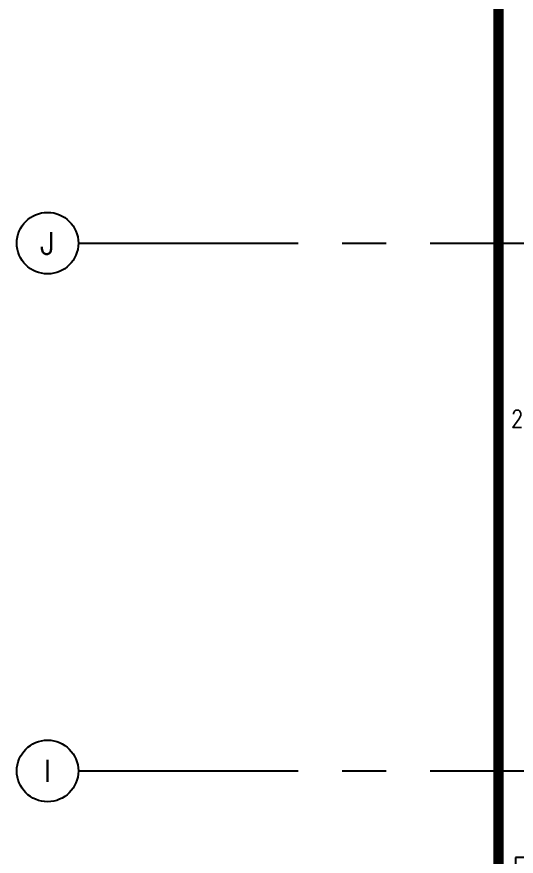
# Model space of a CAD drawing. Extents: x 417866029 to 417866302, y 43498045 to 43498122.
# Drawn here: x 417866028.86 to 417866034.54, y 43498081.62 to 43498091.16 of the extents above; entities that cross this region are included whole.
import ezdxf
from ezdxf.enums import TextEntityAlignment as Align

# ---------------------------------------------------------------- set-up
doc = ezdxf.new("R2010")
doc.units = 0
doc.header["$MEASUREMENT"] = 0
doc.linetypes.add('CENTER2', pattern=[1.125, 0.75, -0.125, 0.125, -0.125])
doc.linetypes.add('CENTERX2', pattern=[4, 2.5, -0.5, 0.5, -0.5])
doc.layers.get('0').update_dxf_attribs({"linetype": 'CONTINUOUS'})
for name, color, linetype in [('AX-CR', 7, 'CONTINUOUS'), ('AX-TXT', 2, 'CONTINUOUS'), ('AXES', 11, 'CENTERX2'), ('ELEV', 2, 'CONTINUOUS'), ('FCU', 6, 'CONTINUOUS'), ('M-TEXT', 2, 'CONTINUOUS')]:
    doc.layers.add(name, color=color, linetype=linetype)
doc.styles.add('ROMANS', font='ROMANS.shx', dxfattribs={"width": 0.6})

# ---------------------------------------------------------------- blocks, each defined once
blk = doc.blocks.new('AXL')
at = {"layer": 'AX-CR'}
blk.add_circle((-350, 0), 350, dxfattribs=at)
at = {"layer": 'AX-TXT', "style": 'ROMANS'}
blk.add_attdef('AX', text='', height=250, dxfattribs=at).set_placement((-350, 0), align=Align.MIDDLE)
blk = doc.blocks.new('*X39')
at = {"color": 0}
for p, q in [((-750.2, 2537.8), (-672.3, 2615.8)), ((-750.2, 2590.8), (-725.3, 2615.8)), ((-659.6, 2515.8), (-750.2, 2606.4)), ((-719.2, 2515.8), (-619.2, 2615.8)), ((-606.6, 2515.8), (-706.6, 2615.8)), ((-666.2, 2515.8), (-566.2, 2615.8)), ((-553.6, 2515.8), (-653.6, 2615.8)), ((-613.2, 2515.8), (-513.2, 2615.8)), ((-500.5, 2515.8), (-600.5, 2615.8)), ((-560.1, 2515.8), (-460.1, 2615.8)), ((-447.5, 2515.8), (-547.5, 2615.8)), ((-507.1, 2515.8), (-407.1, 2615.8)), ((-394.5, 2515.8), (-494.5, 2615.8)), ((-454.1, 2515.8), (-354.1, 2615.8)), ((-341.4, 2515.8), (-441.4, 2615.8)), ((-401, 2515.8), (-301, 2615.8)), ((-288.4, 2515.8), (-388.4, 2615.8)), ((-348, 2515.8), (-248, 2615.8)), ((-235.4, 2515.8), (-335.4, 2615.8)), ((-295, 2515.8), (-195, 2615.8)), ((-182.3, 2515.8), (-282.3, 2615.8)), ((-241.9, 2515.8), (-141.9, 2615.8)), ((-129.3, 2515.8), (-229.3, 2615.8)), ((-188.9, 2515.8), (-88.9, 2615.8)), ((-76.3, 2515.8), (-176.3, 2615.8)), ((-135.9, 2515.8), (-35.9, 2615.8)), ((-23.2, 2515.8), (-123.2, 2615.8)), ((-82.8, 2515.8), (17.2, 2615.8)), ((29.8, 2515.8), (-70.2, 2615.8)), ((-29.8, 2515.8), (70.2, 2615.8)), ((82.8, 2515.8), (-17.2, 2615.8)), ((23.2, 2515.8), (123.2, 2615.8)), ((135.9, 2515.8), (35.9, 2615.8)), ((76.3, 2515.8), (176.3, 2615.8)), ((188.9, 2515.8), (88.9, 2615.8)), ((129.3, 2515.8), (214.8, 2601.2)), ((214.8, 2543), (141.9, 2615.8)), ((214.8, 2596), (195, 2615.8)), ((-712.7, 2515.8), (-750.2, 2553.4)), ((182.3, 2515.8), (214.8, 2548.2))]:
    blk.add_line(p, q, dxfattribs=at)
blk = doc.blocks.new('WAP16')
at = {"color": 6}
for p, q in [((-597, 0), (-597, -737)), ((-597, 0), (597, 0)), ((597, 0), (597, -737)), ((-597, -437), (597, -437)), ((-597, -737), (597, -737))]:
    blk.add_line(p, q, dxfattribs=at)
at = {"color": 3}
for p, q in [((-597, -32), (597, -32)), ((597, -437), (835, -437)), ((835, -437), (835, -737)), ((597, -562), (670.3, -562)), ((-482.5, -737), (-482.5, -862)), ((-482.5, -762), (482.5, -762)), ((482.5, -737), (482.5, -862)), ((597, -737), (835, -737)), ((-482.5, -862), (482.5, -862))]:
    blk.add_line(p, q, dxfattribs=at)
at = {"color": 11}
blk.add_blockref('*X39', (267.7, -3377.8), dxfattribs=at)

msp = doc.modelspace()

# ---------------------------------------------------------------- linework, layer by layer
at = {"layer": 'AXES'}
for p, q in [((417866029.5626, 43498088.5907), (417866037.2035, 43498088.5907)), ((417866029.5626, 43498082.5907), (417866037.2035, 43498082.5907))]:
    msp.add_line(p, q, dxfattribs=at)
at = {"layer": 'ELEV', "linetype": 'CENTER2', "const_width": 0.12}
msp.add_lwpolyline([(417866034.3413, 43498049.9944), (417866034.3413, 43498113.8327)], dxfattribs=at)

# ---------------------------------------------------------------- block references
at = {"layer": 'AXES', "xscale": 0.0009999871253967285, "yscale": 0.001000002026557922, "zscale": 0.001}
for p, values in [((417866029.5626, 43498088.5907), {'AX': 'J'}), ((417866029.5626, 43498082.5907), {'AX': 'I'})]:
    msp.add_blockref('AXL', p, dxfattribs=at).add_auto_attribs(values)
at = {"layer": 'FCU', "linetype": 'ByBlock', "xscale": -0.0009999871253967285, "yscale": 0.001000002026557922, "zscale": 0.001}
msp.add_blockref('WAP16', (417866035.3677, 43498082.043), dxfattribs=at)

# ---------------------------------------------------------------- texts
at = {"layer": 'M-TEXT', "style": 'ROMANS', "width": 0.8}
msp.add_text("20''x14''", height=0.2, dxfattribs=at).set_placement((417866034.485, 43498086.4937))

doc.saveas('drawing.dxf')
